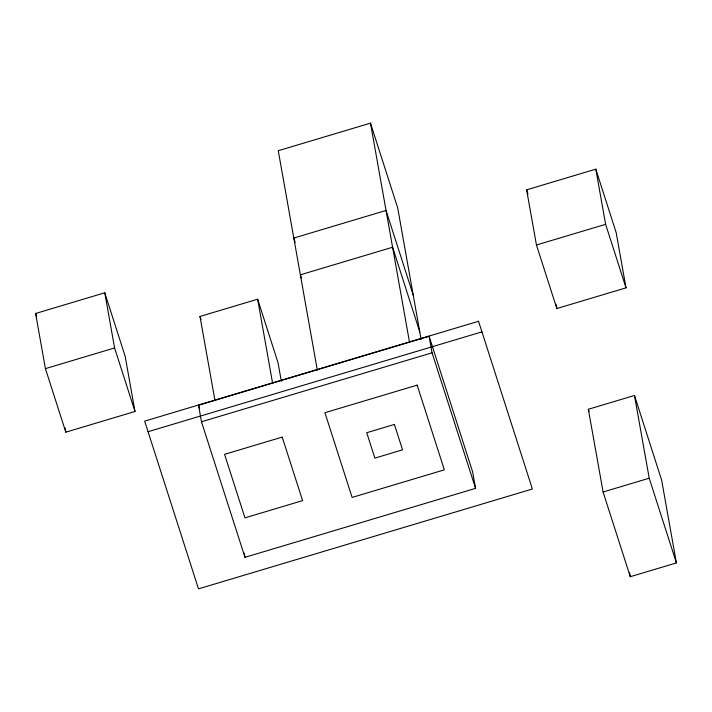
<?xml version="1.0" encoding="UTF-8"?>
<svg xmlns="http://www.w3.org/2000/svg" width="712" height="712" viewBox="0 0 712 712"><rect width="100%" height="100%" fill="white"/><g stroke="black" fill="none" stroke-linecap="round" stroke-linejoin="round"><path stroke-width="1.07" d="M421.148 339.606L397.679 207.851L370.489 123.14L278.258 150.721L317.338 370.142M35.6 313.485L104.78 292.792L125.17 356.329L134.995 411.483L65.816 432.175L45.426 368.638L35.6 313.485L36.623 316.662M526.622 189.846L595.802 169.153L616.192 232.69L626.017 287.844L556.846 308.536L536.447 244.999L526.622 189.846L527.984 194.082M215.006 400.714L200.001 316.44L257.646 299.2L278.036 362.737L281.356 381.347M45.426 368.638L114.596 347.954L104.78 292.792M536.447 244.999L605.627 224.316L595.802 169.153M198.532 405.235L429.113 336.269L472.617 471.816L475.563 488.361L244.981 557.318L201.478 421.78L198.532 405.235L199.547 408.412M148.06 431.721L481.944 331.863M201.478 421.78L432.059 352.814L429.113 336.269M588.352 409.267L634.472 395.472L661.662 480.191L676.4 562.916L630.28 576.711L603.091 492.001L588.352 409.267L589.038 411.385M603.091 492.001L649.211 478.206L634.472 395.472M605.627 224.316L626.017 287.844M649.211 478.206L676.4 562.916M432.059 352.814L475.563 488.361M413.236 295.177L386.046 210.467L293.816 238.048L295.177 242.285M419.786 331.952L392.597 247.242L300.366 274.823L301.381 278M200.001 316.44L201.015 319.617M114.596 347.954L134.995 411.483M629.506 572.359L630.28 576.711M556.072 304.211L556.846 308.536M370.489 123.14L409.578 342.552M257.646 299.2L272.651 383.465M244.243 553.179L244.981 557.318M65.05 427.85L65.816 432.175M478.544 321.272L144.661 421.13L198.497 588.86L532.38 489.011L478.544 321.272M417.161 385.13L324.921 412.711L352.12 497.421L444.35 469.84L417.161 385.13M282.21 437.097L224.565 454.336L244.955 517.864L302.6 500.625L282.21 437.097M394.395 424.432L366.725 432.709L374.877 458.119L402.547 449.842L394.395 424.432"/></g></svg>
